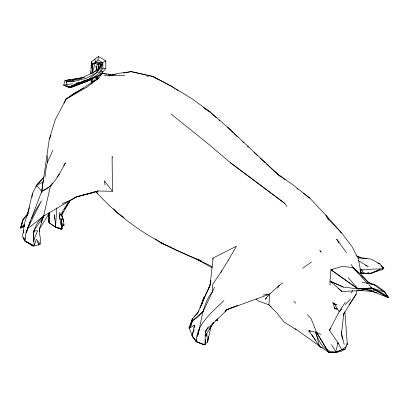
<?xml version="1.0" encoding="UTF-8"?>
<svg xmlns="http://www.w3.org/2000/svg" width="409" height="409" viewBox="0 0 409 409"><rect width="100%" height="100%" fill="white"/><g stroke="black" fill="none" stroke-linecap="round" stroke-linejoin="round"><path stroke-width="0.61" d="M213.017 259.25L213.017 258.048L236.387 246.228L228.416 260.083M70.762 79.653L65 80.522L63.656 85.2L70.195 87.705L89.31 80.43L100.087 74.99L105.793 68.594L105.808 60.798L98.318 56.519L91.345 61.79L90.793 73.932L91.079 71.498M45.118 176.668L45.542 171.299L47.296 162.562L47.398 155.798M194.275 328.054L194.321 325.058L189.413 328.284L189.014 327.814L192.44 318.683L197.322 313.294L199.019 310.712M215.666 320.451L217.194 320.513L217.225 319.291M25.798 241.576L33.216 245.993L34.3 245.64L34.33 244.556M33.615 232.966L33.681 231.1L44.499 215.2L43.594 216.095L50.404 186.202L52.459 183.028M38.84 243.6L38.799 244.858L33.17 246.029L24.606 240.778L23.379 237.409M39.249 231.617L39.765 227.879M37.291 241.494L38.84 244.827L40.21 244.004L40.394 238.769L39.545 233.345L39.376 229.066L43.64 216.07L27.449 228.795L25.925 232.655L24.652 240.748L33.216 245.993M215.978 320.293L217.194 320.513L217.235 319.306M91.907 82.127L92.04 79.121M91.887 82.71L92.071 78.988M92.383 72.787L92.812 64.101L91.345 61.79L91.355 68.129M92.306 73.109L92.812 64.101L97.986 60.026L98.318 56.519M205.4 339.465L205.083 344.859L203.784 344.751L196.264 341.592L191.933 335.697L192.7 332.962L194.249 329.848M56.8 207.936L55.512 227.005L61.324 229.296L62.168 228.825L61.176 222.644L61.641 218.631L61.069 224.822L62.168 228.825L55.512 227.005L49.146 222.787L48.4 219.638L49.52 223.079L55.384 227.22L61.324 229.296M371.188 290.968L388.545 297.691L384.046 291.811L374.286 284.986L368.724 282.685L361.663 274.904L353.177 267.783L342.742 266.244L330.978 269.766L330.053 281.131L343.269 287.128M91.468 82.761L91.785 79.142M48.676 216.632L48.952 213.626L48.098 218.968M23.323 233.104L24.116 224.894L20.747 227.874M191.933 335.697L196.264 341.592L205.083 344.859L205.149 335.508L206.775 333.606L207.573 342.047L207.752 340.232M33.661 241.637C32.429 231.407 35.655 222.741 43.64 216.07L41.023 222.665M212.997 258.084L210.17 284.838L208.57 288.907M65.496 162.894C59.417 173.58 54.044 186.412 41.805 191.279L42.853 182.102L43.666 180.512M217.01 319.419L217.194 320.513L217.332 319.378M31.979 197.189L32.454 193.575L36.605 185.267L43.763 177.327M99.489 62.914L101.202 64.305L100.747 67.689L96.544 72.776L87.853 79.965L68.778 87.24L66.422 84.821L66.524 81.463L65 80.522L84.116 77.378M210.85 280.523L210.19 284.797L205.282 295.917M210.839 280.671C210.001 289.071 203.616 295.727 202.21 304.035M205.655 332.803L206.075 330.237L208.309 326.704M360.564 274.178L360.866 272.338L358.32 258.759L351.955 246.504L341.633 232.925L325.855 215.221L309.756 198.068L293.243 185.037L277.486 174.024L273.647 170.727M192.705 334.138L194.321 325.058M21.6 225.446L20.491 227.685L20.752 228.048L22.51 220.604L27.132 215.574L27.981 213.227M63.221 221.852L63.446 220.656L61.677 214.628M217.194 320.513L217.542 318.662M207.573 342.047L208.616 336.617M49.694 216.714L48.978 219.945L49.146 222.787L49.034 212.736M211.034 326.295L207.552 342.093L205.185 343.78M22.93 220.16L23.201 218.973L28.134 213.161L27.311 214.771M23.768 225.4L23.794 226.095L24.351 226.197L24.223 225.926M203.764 344.797L196.243 341.638L196.811 339.168M197.378 336.694C201.826 321.52 201.98 304.01 212.741 291.418L212.583 284.562L221.79 270.799L221.013 272.558M24.126 226.054L23.794 226.095L24.059 224.94L29.56 207.506M24.606 240.778L25.307 237.787M26.427 233.007L27.403 228.82L41.759 191.3L49.279 139.208L50.992 135.093M25.072 238.953L24.652 240.748L34.3 245.64L36.258 239.27M26.611 232.378L27.449 228.795L30.174 221.934M196.693 339.792L196.264 341.592C196.55 323.677 212.649 312.108 223.943 300.395M197.685 335.584L199.393 328.376M27.132 215.574L32.454 193.575M98.411 72.546L100.624 71.309L102.746 62.562L105.808 60.798L105.486 62.02M356.985 290.62L356.075 294.337L349.041 304.823M205.988 336.541L206.775 333.606M295.083 328.713L328.56 352.313L335.518 352.323L338.064 342.849L329.403 330.283L339.194 311.765L345.293 302.215M23.201 218.973L20.793 227.844L20.491 227.685M202.511 302.144L203.769 297.553L205.17 296.244M92.991 70.655L95.399 62.066L94.822 59.162M197.961 316.944L192.496 320.758L190.885 326.101L189.147 328.151M346.167 346.684L345.395 348.959L341.622 351.132L336.034 352.481L335.523 352.277C324.424 351.975 319.485 343.033 316.131 333.764L316.566 332.333L320.774 334.455M49.325 139.193L55.051 120.246L65.931 99.208L73.231 93.845L83.64 87.971M23.926 230.548L22.219 235.686L24.652 240.748L24.044 239.066M35.992 187.092L36.559 185.287L44.136 176.882M190.17 325.886L192.44 318.683M343.161 315.661L344.373 312.241M23.748 226.121L24.172 224.914M27.505 214.786L28.114 212.982M203.283 299.546L201.499 304.782L199.919 307.133L200.333 307.645L203.283 299.546L204.817 297.553M61.887 227.675L62.449 226.049L62.337 224.797M61.069 224.822L59.54 216.151L60.358 213.871M203.769 297.553L201.223 304.838L201.458 305.037M33.789 240.39L37.577 230.691L33.727 231.07L33.789 240.39L34.3 245.64M192.496 320.758L189.393 328.33L192.363 335.999L196.243 341.638M64.177 103.334L65.885 99.218L86.713 87.306M214.48 287.45L203.217 311.361L198.37 316.51M197.307 314L204.766 297.082M20.752 228.048L23.18 226.995L24.116 224.894L24.177 226.601M47.296 162.562L52.914 150.18M31.611 218.549L35.281 210.896L41.483 200.773L27.449 228.795M62.025 224.914L62.449 226.049L64.085 225.287L63.446 220.656L61.524 215.313L63.456 211.397M64.566 209.157L70.333 200.18L68.952 202.23M99.367 68.175L101.35 64.412L98.094 64.141L98.175 69.044M277.711 288.197L279.183 285.421L282.772 282.813M213.702 322.236L209.551 329.26L205.149 335.508L206.075 330.237L206.888 329.265M101.202 64.305L96.544 72.776L86.524 78.145L73.262 81.585L66.524 81.463L66.974 82.618M209.551 329.26L213.544 322.297M61.524 215.313L70.368 200.2M221.77 270.84L228.437 260.047M39.336 229.091L49.811 212.327M356.075 294.296L343.698 313.959L341.53 333.662L342.497 339.24M60.082 219.894L59.54 216.151L69.29 200.747M351.05 293.192L352.747 290.543M63.743 165.563L65.45 162.915M20.45 227.89L21.595 225.875L22.51 220.604L22.694 222.348M98.364 70.225L96.544 72.776L102.746 62.562L97.986 60.026M86.754 87.296L98.804 77.991L102.342 73.17L107.02 74.274M52.679 183.155L50.45 186.177L41.805 191.279M57.132 177.107L59.361 174.081M96.294 62.756L95.399 62.066L102.746 62.562L102.94 68.196C96.089 80.737 80.006 80.68 68.778 87.24L81.273 82.143L84.034 80.593M72.47 94.852L73.231 93.845M329.403 330.283L330.988 328.32M95.885 78.727L98.303 75.962L102.342 73.17L104.09 73.738M279.194 285.38L269.751 294.097L265.19 299.214L266.545 297.875M193.999 316.924L197.322 313.294M345.247 304.623L350.508 298.928M342.031 308.851L339.194 311.724L334.235 303.882M97.526 70.205L99.249 68.467M346.459 345.124L347.302 344.276L344.869 311.745M337.159 343.754L338.064 342.849M96.401 65.174L98.615 63.001M206.054 330.278L227.368 309.511L233.232 307.047M92.163 82.204L94.888 79.658M95.793 78.804L98.063 76.682M192.475 320.799L203.237 311.321M97.976 64.77L98.922 64.003M224.986 311.392L227.384 309.47L237.91 305.324M96.32 79.898L98.804 77.991L65.931 99.208M96.243 79.893L98.804 77.991M302.752 268.299L311.459 261.975M225.471 310.86L227.384 309.47L269.741 294.137L268.877 304.863L271.213 306.99M327.41 350.978L328.56 352.261L335.523 352.277L341.796 349.746L345.968 346.766L347.302 344.25L346.939 343.074M91.754 73.339L99.51 67.894M43.594 216.095L76.013 197.056L98.14 190.988L112.424 191.289M85.415 81.539L70.195 87.705L63.656 85.2L72.608 83.702M101.841 72.403L102.935 71.795L100.624 71.309M36.605 185.267L42.853 182.102M98.518 69.786L79.755 79.065L66.524 81.463L74.049 80.931M360.651 273.432L370.544 273.514L380.554 268.984L383.816 268.437L379.93 263.969L371.372 259.214L360.482 257.547L358.059 256.76M73.15 198.299L76.054 197.031L82.061 195.338M84.085 80.23L87.853 79.965L100.087 74.99M337.128 352.031L336.034 352.481L332.624 351.924M335.518 352.323L341.796 349.792L338.064 342.803M70.195 87.705L89.31 80.43M329.455 351.909L328.56 352.261L316.566 332.333M62.26 203.656L70.527 200.379L76.054 197.031L98.175 190.962L90.072 193.564L82.659 195.17M360.309 272.752L365.094 273.422L370.544 273.514L378.622 270.421M382.088 269.096L383.816 268.437L380.917 265.743M369.286 273.401L370.544 273.514L376.055 271.428L381.669 269.858L383.816 268.437L382.4 267.384M108.738 76.135L117.613 73.477L131.284 71.636L153.032 76.534L171.632 86.34L191.683 98.518L209.863 111.79L227.511 127.122L277.486 174.024L285.17 179.75M263.099 295.022L269.751 294.097M33.681 231.1L34.811 230.696M98.094 64.141L102.746 62.562L101.514 62.562M200.108 307.491L200.696 307.317M92.812 64.101L97.925 62.843M266.765 294.812L269.158 294.24M341.796 349.746L345.395 348.959M338.125 288.176L341.924 291.494L357.41 290.722L371.735 288.023L384.046 291.811M72.741 79.535L84.177 77.413M75.701 83.145L81.273 82.143M115.394 74.474L111.115 75.241L108.191 74.55M123.339 73.053L124.561 72.838M125.783 72.618L131.284 71.636L153.032 76.534L171.632 86.34L174.817 88.462M357.41 290.722L366.715 289.337M322.246 347.507L320.554 347.711L318.79 345.119M310.048 330.774L308.887 330.907L319.419 346.162L315.656 331.755M201.223 304.838L201.525 304.807M109.995 75.046L115.047 74.581M332.88 269.633L330.978 269.807L357.87 288.851L359.746 289.01M72.03 79.55L73.293 79.453M226.095 309.608L227.368 309.511M66.258 80.445L65 80.522L66.268 80.491M310.063 330.835L308.887 330.907L309.669 331.837M310.058 330.876L308.882 330.953L316.561 332.374L328.56 352.313L326.909 349.593M61.723 225.431L64.085 225.287L61.176 222.644M330.978 269.766L357.87 288.81L371.735 288.023L382.164 292.864L388.545 297.691L384.818 291.586L375.927 285.226L367.185 281.965M70.742 79.724L68.865 79.801L70.701 79.903M86.58 79.995L87.853 79.965M104.331 75.747L124.633 75.578M380.554 268.984L373.79 269.056L365.513 269.828L360.135 269.168M104.673 73.927L107.72 73.906L111.253 75.225M147.148 76.795L148.401 76.866M358.069 290.375L373.621 291.566M337.195 308.693L334.705 308.514L334.291 307.481M357.947 257.926L366.853 258.667M364.117 289.383L375.36 290.339M360.487 272.593L362.374 272.767M365.605 265.165L367.2 266.121L368.432 266.295M102.94 68.196L105.793 68.594M362.093 282.149L374.286 284.986M366.909 289.95L377.072 292.788M337.036 309.582L334.705 308.514L332.86 302.706L334.24 303.841L336.878 304.649M360.099 269.47L363.003 270.594M367.645 272.394L370.544 273.514M201.386 260.64C162.066 246.177 125.65 224.607 97.388 193.314L95.997 191.264M189.014 327.814L189.413 328.284M356.576 255.876L360.482 257.547M161.1 242.926L168.687 246.182M170.435 246.934L171.606 247.435M383.964 295.564L385.109 296.065M377.696 262.941L379.93 263.969M212.302 266.571L161.069 242.956L155.338 239.025M385.677 296.315L388.545 297.691L386.924 295.998M370.733 290.569L372.389 291.428M358.688 260.778L367.2 266.121M196.775 259.086L212.317 267.936M153.032 76.529L157.363 79.213M204.991 108.768L206.617 109.776M207.695 110.445L209.863 111.79L216.438 117.838M334.24 303.841L335.242 304.46M296.024 329.521L284.143 322.047L276.602 312.716L268.887 304.823L258.422 301.065L256.09 298.974M175.88 89.167L178.002 90.583M203.493 107.547L209.863 111.79M332.86 302.706L336.295 305.012M124.06 217.557L117.286 212.91L113.569 208.585M359.966 269.756L365.094 273.422M296.949 188.529L297.977 189.29M303.1 193.109L309.756 198.068M171.064 113.999L209.403 144.852L230.395 162.695L284.679 203.293M230.374 162.721L284.669 203.319L286.96 206.376M387.026 296.581L388.55 297.732M331.479 282.374L330.058 281.09L330.089 285.431M218.784 120.001L219.725 120.865M247.43 146.366L248.37 147.23M254.004 152.414L257.292 155.44M260.109 158.032L265.277 162.787M266.683 164.086L279.828 176.177M340.697 232.077L341.633 232.941L326.765 217.66M341.924 291.453L330.058 281.09L343.269 287.087L357.87 288.851L371.74 288.064L368.719 284.766M353.177 267.783L359.122 273.519M360.953 275.272L368.729 282.721M227.511 127.122L233.442 132.915M234.352 133.809L237.542 136.928M242.557 141.831L243.467 142.726M293.969 301.423L295.753 303.192M307.353 314.69L310.922 318.228L316.561 332.374M367.425 283.355L353.177 267.818L351.28 264.516M348.238 277.645L357.87 288.81M36.559 185.287L41.759 191.3L41.851 192.573M36.657 239.746L40.21 244.004M277.486 174.024L278.273 175.016M319.736 250.15L321.259 252.189L320.544 251.131M325.855 215.221L328.851 219.255M100.353 73.83L101.069 74.811M336.714 239.163L346.515 252.711M315.574 340.155L311.903 334.695M96.038 191.279L97.388 193.314M98.467 66.754L99.438 68.359M331.587 344.608L334.618 349.838L335.523 352.277M336.714 239.193L338.928 243.048M112.72 157.496L112.107 156.386L112.46 191.264L104.321 180.793L105.057 185.108M360.027 270.64L360.866 272.353M100.732 73.579L101.258 74.689M98.221 66.759L98.937 68.364M61.682 214.715L63.446 220.656M344.173 344.414L341.53 333.662L341.495 331.3M315.743 332.134L316.131 333.764M96.095 66.217L96.923 69.873M49.141 212.685L49.699 215.594M96.033 66.227L96.509 69.944M23.057 225.829L23.18 226.995M59.157 212.343L59.54 216.151M54.78 219.03L54.392 214.735L55.486 223.856L55.512 227.005L55.343 225.165M98.707 63.789L98.983 67.899M91.371 79.53L91.376 83.329M388.545 297.691L371.735 288.023L388.545 297.691M91.34 83.339L91.084 78.947L91.33 83.339"/></g></svg>
